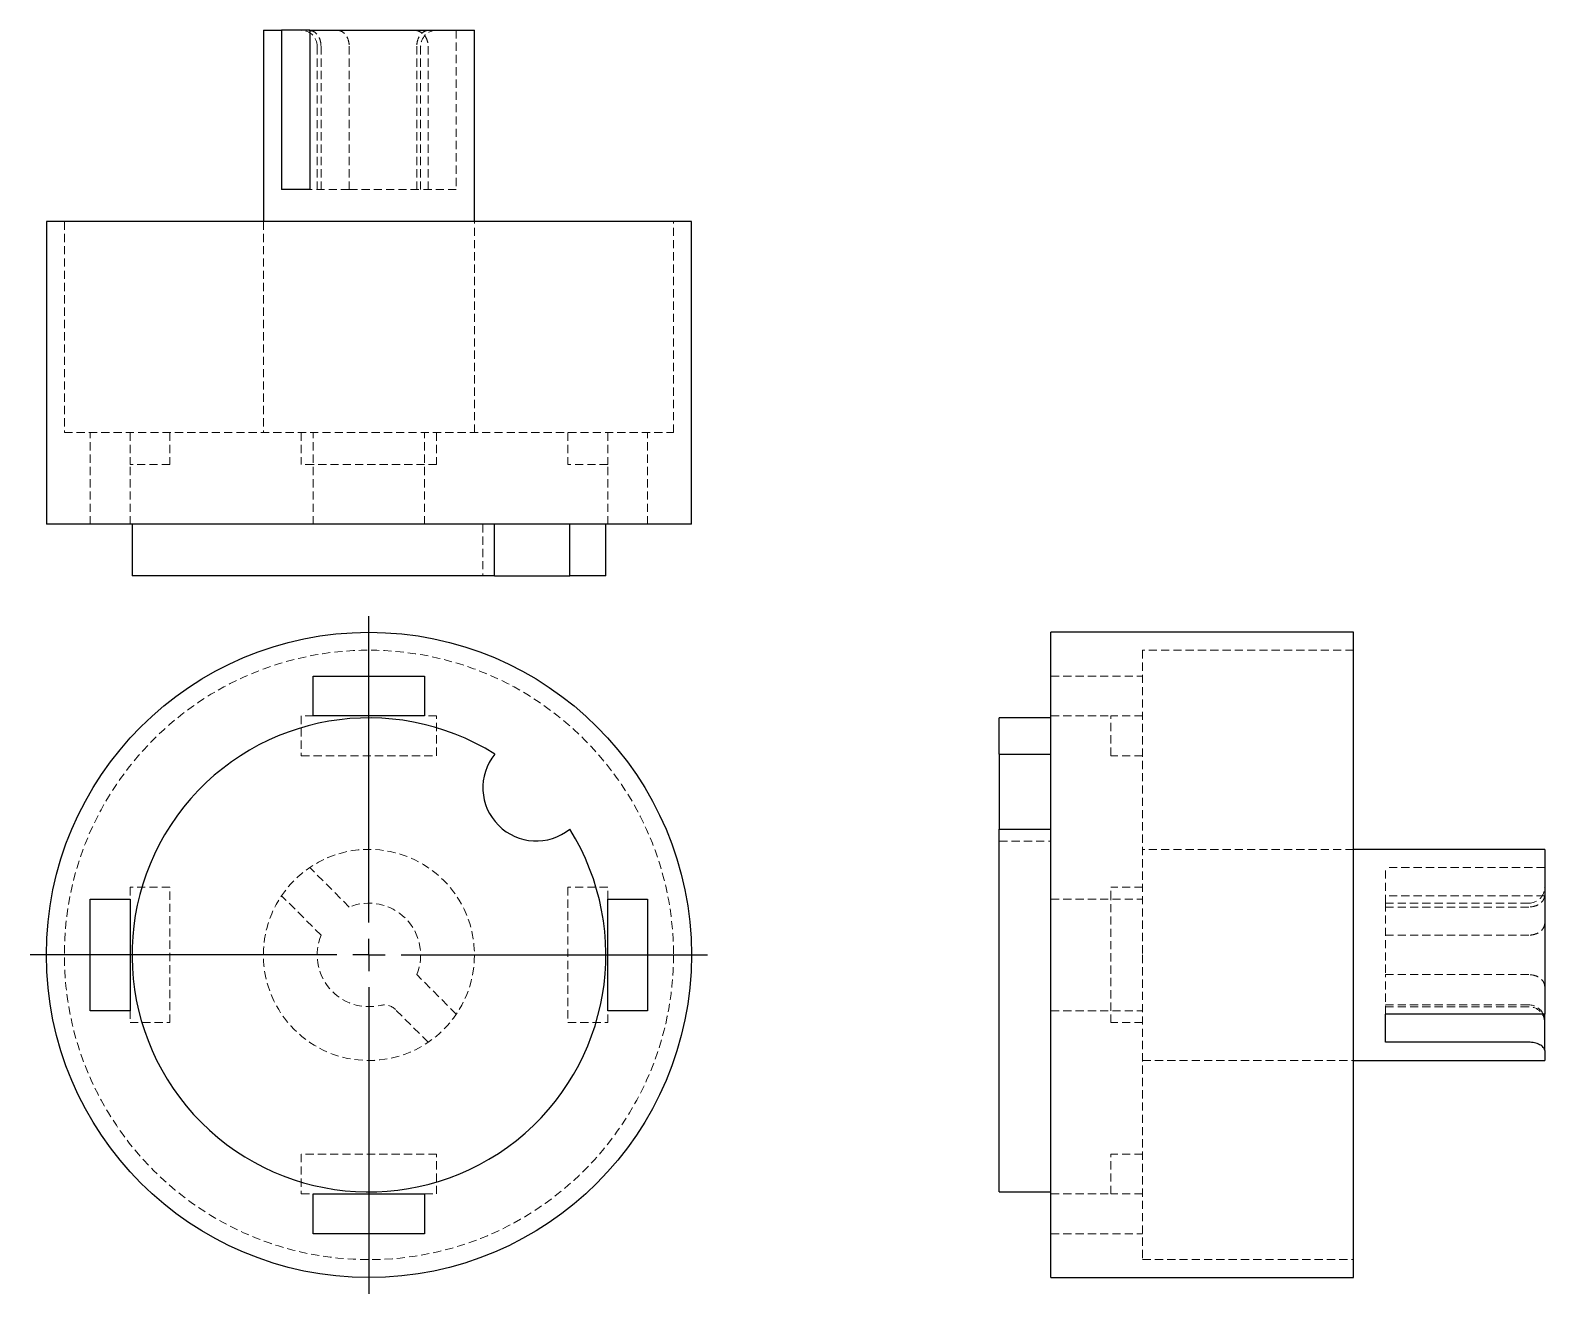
# Model space of a CAD drawing. Header units: millimetres. Extents: x 30 to 265, y 4 to 200.
import ezdxf

# ---------------------------------------------------------------- set-up
doc = ezdxf.new("R2010")
doc.units = ezdxf.units.MM
doc.linetypes.add('HIDDEN', pattern=[1.905, 1.27, -0.635])
doc.layers.add('10', color=7, linetype='Continuous')

# ---------------------------------------------------------------- blocks, each defined once
blk = doc.blocks.new('SW_CENTERMARKSYMBOL_0')
at = {"layer": '10', "color": 0}
for p, q in [((0, 5), (0, 52.5)), ((0, 0), (0, 2.5)), ((-5, 0), (-52.5, 0)), ((0, 0), (-2.5, 0)), ((0, 0), (0, -2.5)), ((0, 0), (2.5, 0)), ((5, 0), (52.5, 0)), ((0, -5), (0, -52.5))]:
    blk.add_line(p, q, dxfattribs=at)

msp = doc.modelspace()

# ---------------------------------------------------------------- linework, layer by layer
at = {"color": 7, "linetype": 'Continuous', "lineweight": 25}
for p, q in [((66.64, 200.28), (66.64, 170.65)), ((66.64, 200.28), (69.46, 200.28)), ((69.46, 200.28), (69.46, 175.59)), ((73.73, 200.28), (69.46, 200.28)), ((73.82, 200.28), (73.69, 200.28)), ((73.73, 200.28), (73.82, 200.25)), ((73.82, 200.28), (73.82, 175.59)), ((73.82, 200.28), (99.36, 200.28)), ((99.36, 170.65), (99.36, 200.28)), ((73.82, 175.59), (69.46, 175.59)), ((33, 170.65), (33, 123.74)), ((133, 170.65), (33, 170.65)), ((133, 123.74), (133, 170.65)), ((133, 123.74), (33, 123.74)), ((46.27, 123.74), (46.27, 115.72)), ((102.49, 115.72), (102.49, 123.74)), ((114.13, 115.72), (114.13, 123.74)), ((119.73, 115.72), (119.73, 123.74)), ((102.49, 115.72), (46.27, 115.72)), ((102.49, 115.72), (114.13, 115.72)), ((119.73, 115.72), (114.13, 115.72)), ((235.65, 107), (188.74, 107)), ((188.74, 57), (188.74, 107)), ((235.65, 57), (235.65, 107)), ((74.36, 100.21), (91.64, 100.21)), ((74.36, 94.04), (74.36, 100.21)), ((91.64, 100.21), (91.64, 94.04)), ((91.64, 94.04), (74.36, 94.04)), ((188.74, 93.73), (180.72, 93.73)), ((180.72, 88.13), (180.72, 93.73)), ((180.72, 88.13), (188.74, 88.13)), ((180.72, 88.13), (180.72, 76.49)), ((180.72, 20.27), (180.72, 76.49)), ((180.72, 76.49), (188.74, 76.49)), ((265.28, 73.36), (235.65, 73.36)), ((265.28, 73.36), (265.28, 47.82)), ((39.79, 65.64), (45.96, 65.64)), ((39.79, 48.36), (39.79, 65.64)), ((45.96, 65.64), (45.96, 48.36)), ((120.04, 65.64), (126.21, 65.64)), ((120.04, 48.36), (120.04, 65.64)), ((126.21, 65.64), (126.21, 48.36)), ((188.74, 7), (188.74, 57)), ((235.65, 7), (235.65, 57)), ((45.96, 48.36), (39.79, 48.36)), ((126.21, 48.36), (120.04, 48.36)), ((265.28, 47.82), (240.59, 47.82)), ((240.59, 43.46), (240.59, 47.82)), ((265.28, 46.78), (265.28, 47.82)), ((265.28, 42.19), (265.28, 46.78)), ((262.81, 43.46), (240.59, 43.46)), ((235.65, 40.64), (265.28, 40.64)), ((265.28, 42.19), (265.28, 40.64)), ((74.36, 19.96), (91.64, 19.96)), ((74.36, 13.79), (74.36, 19.96)), ((91.64, 19.96), (91.64, 13.79)), ((180.72, 20.27), (188.74, 20.27)), ((91.64, 13.79), (74.36, 13.79)), ((188.74, 7), (235.65, 7))]:
    msp.add_line(p, q, dxfattribs=at)
at = {"color": 7, "linetype": 'HIDDEN', "lineweight": 18}
for p, q in [((96.54, 200.28), (96.54, 175.59)), ((74.98, 197.81), (74.98, 175.59)), ((75.58, 175.59), (75.58, 197.81)), ((79.94, 175.59), (79.94, 197.81)), ((90.42, 175.59), (90.42, 197.81)), ((91.02, 175.59), (91.02, 197.81)), ((92.18, 197.81), (92.18, 175.59)), ((79.94, 175.59), (73.82, 175.59)), ((79.94, 175.59), (91.02, 175.59)), ((96.54, 175.59), (91.02, 175.59)), ((35.78, 170.65), (35.78, 137.94)), ((66.64, 170.65), (66.64, 137.94)), ((99.36, 137.94), (99.36, 170.65)), ((130.22, 137.94), (130.22, 170.65)), ((35.78, 137.94), (130.22, 137.94)), ((39.79, 123.74), (39.79, 137.94)), ((45.96, 137.94), (45.96, 133)), ((52.14, 137.94), (52.14, 133)), ((72.51, 137.94), (72.51, 133)), ((74.36, 123.74), (74.36, 137.94)), ((91.64, 123.74), (91.64, 137.94)), ((93.49, 137.94), (93.49, 133)), ((113.86, 137.94), (113.86, 133)), ((120.04, 137.94), (120.04, 133)), ((126.21, 123.74), (126.21, 137.94)), ((52.14, 133), (45.96, 133)), ((45.96, 123.74), (45.96, 133)), ((74.36, 133), (72.51, 133)), ((91.64, 133), (74.36, 133)), ((93.49, 133), (91.64, 133)), ((120.04, 133), (113.86, 133)), ((120.04, 123.74), (120.04, 133)), ((100.65, 123.74), (100.65, 115.72)), ((202.94, 104.22), (202.94, 57)), ((235.65, 104.22), (202.94, 104.22)), ((188.74, 100.21), (202.94, 100.21)), ((74.36, 94.04), (72.51, 94.04)), ((72.51, 94.04), (72.51, 87.86)), ((93.49, 94.04), (91.64, 94.04)), ((93.49, 87.86), (93.49, 94.04)), ((188.74, 94.04), (198, 94.04)), ((202.94, 94.04), (198, 94.04)), ((198, 87.86), (198, 94.04)), ((72.51, 87.86), (93.49, 87.86)), ((202.94, 87.86), (198, 87.86)), ((180.72, 74.65), (188.74, 74.65)), ((235.65, 73.36), (202.94, 73.36)), ((79.94, 64.42), (73.82, 70.54)), ((265.28, 70.54), (240.59, 70.54)), ((240.59, 65.02), (240.59, 70.54)), ((45.96, 67.49), (45.96, 65.64)), ((52.14, 67.49), (45.96, 67.49)), ((52.14, 46.51), (52.14, 67.49)), ((75.58, 60.06), (69.46, 66.18)), ((120.04, 67.49), (113.86, 67.49)), ((113.86, 67.49), (113.86, 46.51)), ((120.04, 65.64), (120.04, 67.49)), ((202.94, 67.49), (198, 67.49)), ((198, 65.64), (198, 67.49)), ((265.28, 66.18), (240.59, 66.18)), ((188.74, 65.64), (202.94, 65.64)), ((198, 48.36), (198, 65.64)), ((240.59, 65.02), (240.59, 53.94)), ((262.81, 65.02), (240.59, 65.02)), ((240.59, 64.42), (262.81, 64.42)), ((240.59, 60.06), (262.81, 60.06)), ((202.94, 57), (202.94, 9.78)), ((96.54, 47.82), (90.42, 53.94)), ((240.59, 47.82), (240.59, 53.94)), ((240.59, 53.94), (262.81, 53.94)), ((45.96, 48.36), (45.96, 46.51)), ((92.18, 43.46), (87.11, 48.52)), ((120.04, 46.51), (120.04, 48.36)), ((188.74, 48.36), (202.94, 48.36)), ((198, 46.51), (198, 48.36)), ((262.81, 49.25), (240.59, 49.25)), ((240.59, 48.98), (262.81, 48.98)), ((45.96, 46.51), (52.14, 46.51)), ((113.86, 46.51), (120.04, 46.51)), ((202.94, 46.51), (198, 46.51)), ((202.94, 40.64), (235.65, 40.64)), ((72.51, 26.14), (72.51, 19.96)), ((93.49, 26.14), (72.51, 26.14)), ((93.49, 19.96), (93.49, 26.14)), ((202.94, 26.14), (198, 26.14)), ((198, 19.96), (198, 26.14)), ((72.51, 19.96), (74.36, 19.96)), ((91.64, 19.96), (93.49, 19.96)), ((188.74, 19.96), (198, 19.96)), ((202.94, 19.96), (198, 19.96)), ((188.74, 13.79), (202.94, 13.79)), ((202.94, 9.78), (235.65, 9.78))]:
    msp.add_line(p, q, dxfattribs=at)
at = {"color": 7, "linetype": 'Continuous', "lineweight": 25}
msp.add_circle((83, 57), 50, dxfattribs=at)
at = {"color": 7, "linetype": 'HIDDEN', "lineweight": 18}
for radius in [47.22, 16.36]:
    msp.add_circle((83, 57), radius, dxfattribs=at)
for centre, radius, start, end in [((72.51, 197.81), 2.47, 0, 90), ((93.49, 197.81), 2.47, 90, 180), ((262.81, 67.49), 2.47, 270, 0), ((83, 57), 8.02, 337.6199, 112.3801), ((83, 57), 8.02, 157.6199, 283.0343), ((85.37, 46.78), 2.47, 45, 103.0343), ((262.81, 46.78), 2.47, 25.0837, 90), ((262.81, 46.51), 2.47, 0, 90)]:
    msp.add_arc(centre, radius, start, end, dxfattribs=at)
at = {"color": 7, "linetype": 'Continuous', "lineweight": 25}
for centre, radius, start, end in [((83, 57), 36.73, 57.9419, 32.0581), ((108.93, 82.93), 8.27, 141.0332, 308.9668), ((262.81, 46.78), 2.47, 0, 25.0837)]:
    msp.add_arc(centre, radius, start, end, dxfattribs=at)
at = {"color": 7, "linetype": 'HIDDEN', "lineweight": 18}
for points, knots in [([(73.82, 200.25), (74.06, 200.21), (74.55, 200.12), (75.13, 199.5), (75.51, 198.69), (75.56, 198.1), (75.58, 197.81)], [0, 0, 0, 0, 0.255646, 0.547022, 0.774403, 1, 1, 1, 1]), ([(78.09, 200.28), (78.33, 200.28), (78.56, 200.22), (79.01, 199.98), (79.21, 199.8), (79.56, 199.35), (79.7, 199.07), (79.89, 198.47), (79.94, 198.14), (79.94, 197.81)], [0, 0, 0, 0, 0.25, 0.25, 0.5, 0.5, 0.75, 0.75, 1, 1, 1, 1]), ([(89.95, 200.28), (90.28, 200.28), (90.61, 200.21), (91.18, 199.93), (91.42, 199.73), (91.8, 199.26), (91.94, 198.99), (92.13, 198.41), (92.18, 198.11), (92.18, 197.81)], [0, 0, 0, 0, 0.25, 0.25, 0.5, 0.5, 0.75, 0.75, 1, 1, 1, 1]), ([(92.27, 200.28), (92.04, 200.28), (91.8, 200.22), (91.36, 199.98), (91.15, 199.8), (90.81, 199.35), (90.66, 199.07), (90.47, 198.47), (90.42, 198.14), (90.42, 197.81)], [0, 0, 0, 0, 0.25, 0.25, 0.5, 0.5, 0.75, 0.75, 1, 1, 1, 1]), ([(265.28, 66.27), (265.28, 66.04), (265.22, 65.8), (264.98, 65.36), (264.8, 65.15), (264.35, 64.81), (264.07, 64.66), (263.47, 64.47), (263.14, 64.42), (262.81, 64.42)], [0, 0, 0, 0, 0.25, 0.25, 0.5, 0.5, 0.75, 0.75, 1, 1, 1, 1]), ([(265.28, 61.91), (265.28, 61.67), (265.22, 61.44), (264.98, 60.99), (264.8, 60.79), (264.35, 60.44), (264.07, 60.3), (263.47, 60.11), (263.14, 60.06), (262.81, 60.06)], [0, 0, 0, 0, 0.25, 0.25, 0.5, 0.5, 0.75, 0.75, 1, 1, 1, 1]), ([(265.28, 52.09), (265.28, 52.33), (265.22, 52.56), (264.98, 53.01), (264.8, 53.21), (264.35, 53.56), (264.07, 53.7), (263.47, 53.89), (263.14, 53.94), (262.81, 53.94)], [0, 0, 0, 0, 0.25, 0.25, 0.5, 0.5, 0.75, 0.75, 1, 1, 1, 1])]:
    msp.add_open_spline(points, degree=3, knots=knots, dxfattribs=at)
at = {"color": 7, "linetype": 'Continuous', "lineweight": 25}
msp.add_open_spline([(265.28, 42.19), (265.28, 42.35), (265.21, 42.52), (264.93, 42.83), (264.73, 42.97), (264.26, 43.21), (263.99, 43.3), (263.41, 43.43), (263.11, 43.46), (262.81, 43.46)], degree=3, knots=[0, 0, 0, 0, 0.25, 0.25, 0.5, 0.5, 0.75, 0.75, 1, 1, 1, 1], dxfattribs=at)

# ---------------------------------------------------------------- block references
at = {"layer": '10'}
msp.add_blockref('SW_CENTERMARKSYMBOL_0', (83, 57), dxfattribs=at)

doc.saveas('drawing.dxf')
